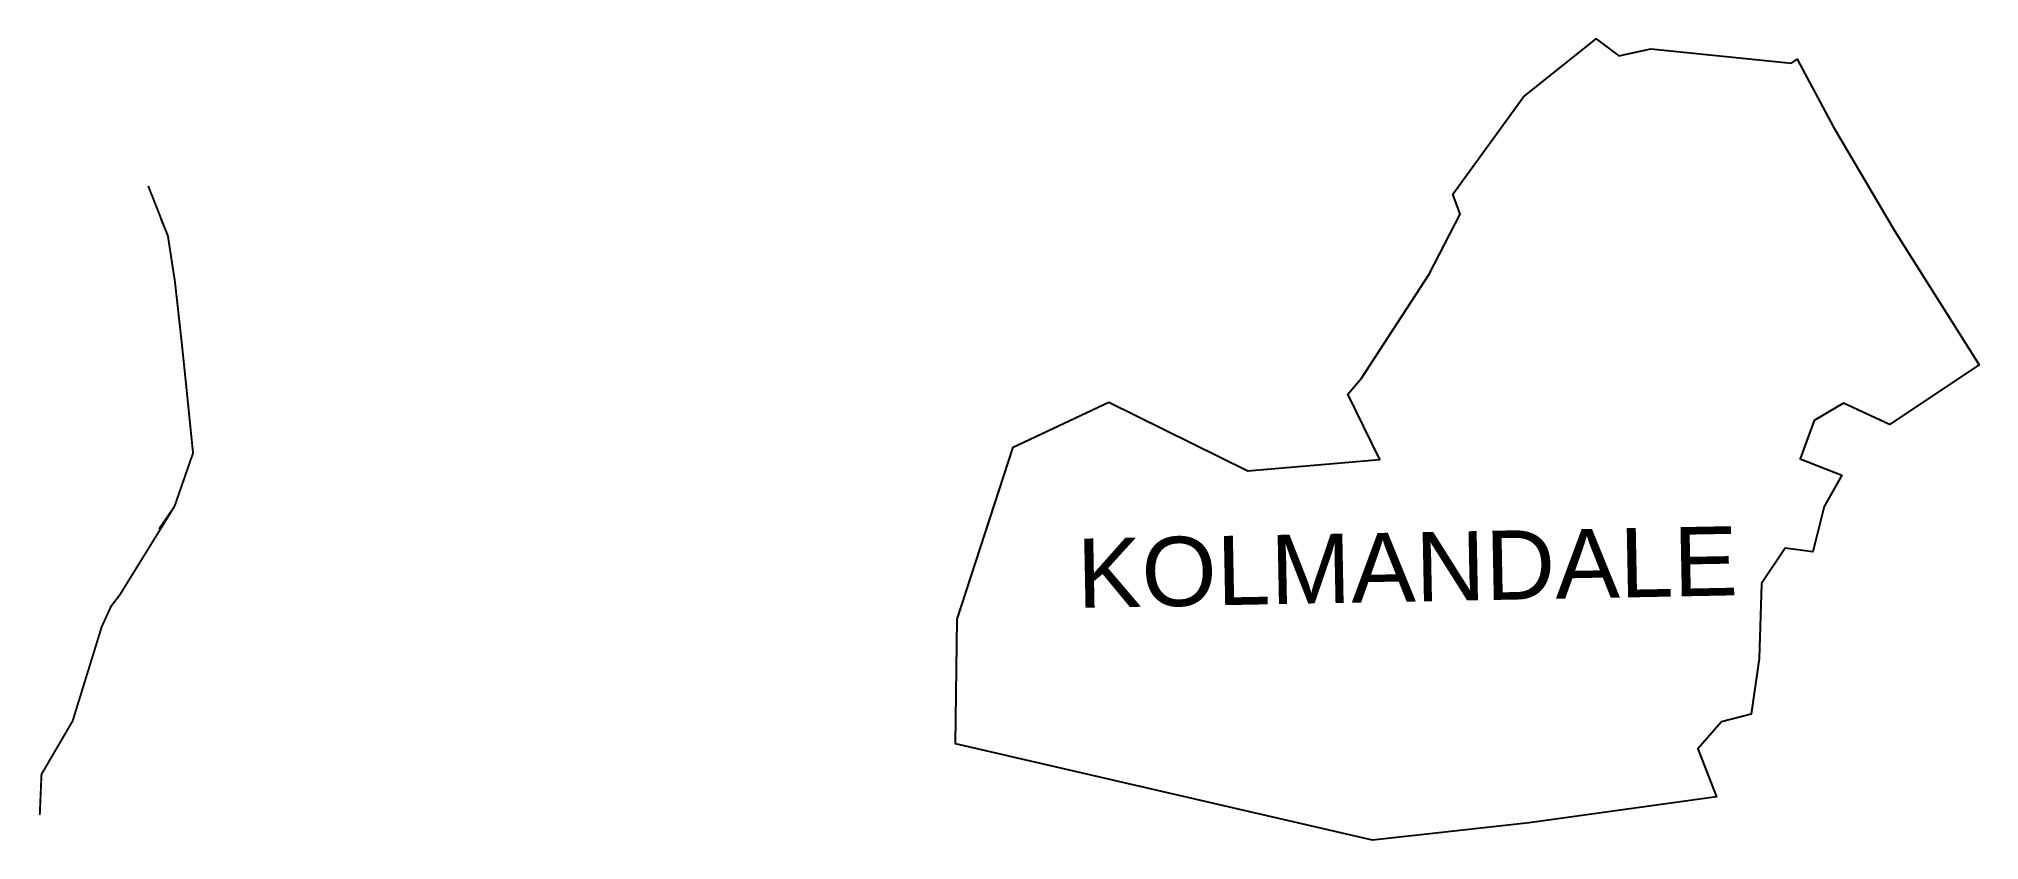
# Model space of a CAD drawing. Header units: metres. Extents: x 277368 to 280417, y 2046466 to 2047724.
import ezdxf

# ---------------------------------------------------------------- set-up
doc = ezdxf.new("R2010")
doc.units = ezdxf.units.M
for name, color, linetype in [('LOW TIDE LINE', 5, 'Continuous'), ('village', 3, 'Continuous'), ('VILLAGE NAME', 250, 'Continuous')]:
    doc.layers.add(name, color=color, linetype=linetype)
doc.styles.get("Standard").update_dxf_attribs({"font": 'calibri.ttf'})

msp = doc.modelspace()

# ---------------------------------------------------------------- linework, layer by layer
at = {"layer": 'LOW TIDE LINE', "lineweight": 18}
msp.add_lwpolyline([(277369.8, 2046505, 3.01, 3.01, 0), (277372.5, 2046569.2, 3.01, 3.01, 0), (277421.5, 2046653, 3.01, 3.01, 0), (277467.2, 2046801.1, 3.01, 3.01, 0), (277481.8, 2046833, 3, 3, 0), (277495.5, 2046850.9, 3, 3, 0), (277581.5, 2046990, 3, 3, 0), (277610.6, 2047073.7, 3, 3, 0), (277600, 2047178, 3, 3, 0), (277592.9, 2047246.3, 3, 3, 0), (277582.2, 2047342.6, 3, 3, 0), (277571.1, 2047414.8, 3, 3, 0), (277540.1, 2047493.4, 3, 3, 0)], format="xyseb", dxfattribs=at)
at = {"layer": 'LOW TIDE LINE', "lineweight": 18, "const_width": 3}
msp.add_lwpolyline([(277557, 2046954.2), (277581.5, 2046990), (277610.6, 2047073.7), (277600, 2047178), (277592.9, 2047246.3), (277582.2, 2047342.6), (277571.1, 2047414.8), (277559.5, 2047443)], dxfattribs=at)
at = {"layer": 'village', "color": 3}
msp.add_polyline3d([(278811.1, 2046812.7, 0), (278898.8, 2047082.8, 0), (279049.4, 2047153.4, 0), (279267.6, 2047046, 0), (279475.1, 2047063.7, 0), (279424.6, 2047166.1, 0), (279446.3, 2047191.5, 0), (279552.7, 2047354.6, 0), (279601.3, 2047448.9, 0), (279589.7, 2047480.2, 0), (279700.7, 2047633.5, 0), (279814.8, 2047724.4, 0), (279850.7, 2047697.6, 0), (279900.6, 2047708.6, 0), (280121.7, 2047685.9, 0), (280130.7, 2047692.5, 0), (280187.3, 2047586.7, 0), (280284.3, 2047422.2, 0), (280416.7, 2047212.2, 0), (280275.9, 2047118.6, 0), (280203.6, 2047152.3, 0), (280157.5, 2047125, 0), (280135.5, 2047064.5, 0), (280200.7, 2047039.2, 0), (280173.3, 2046989.6, 0), (280155.3, 2046918.6, 0), (280111.9, 2046924.1, 0), (280074.5, 2046869.1, 0), (280071.2, 2046751.1, 0), (280058.6, 2046663.6, 0), (280011.8, 2046651.6, 0), (279974.9, 2046609.4, 0), (280004, 2046533.9, 0), (279709.6, 2046493, 0), (279463.4, 2046465.7, 0), (278808.5, 2046616.8, 0)], close=True, dxfattribs=at)

# ---------------------------------------------------------------- texts
at = {"layer": 'VILLAGE NAME', "insert": (278998.2, 2046939.1), "char_height": 108.748, "attachment_point": 1, "rotation": 1.1028}
msp.add_mtext_dynamic_manual_height_columns('{\\fArial|b0|i0|c0|p34;KOLMANDALE}', width=726.929, gutter_width=543.7, heights=[0], dxfattribs=at)

doc.saveas('drawing.dxf')
